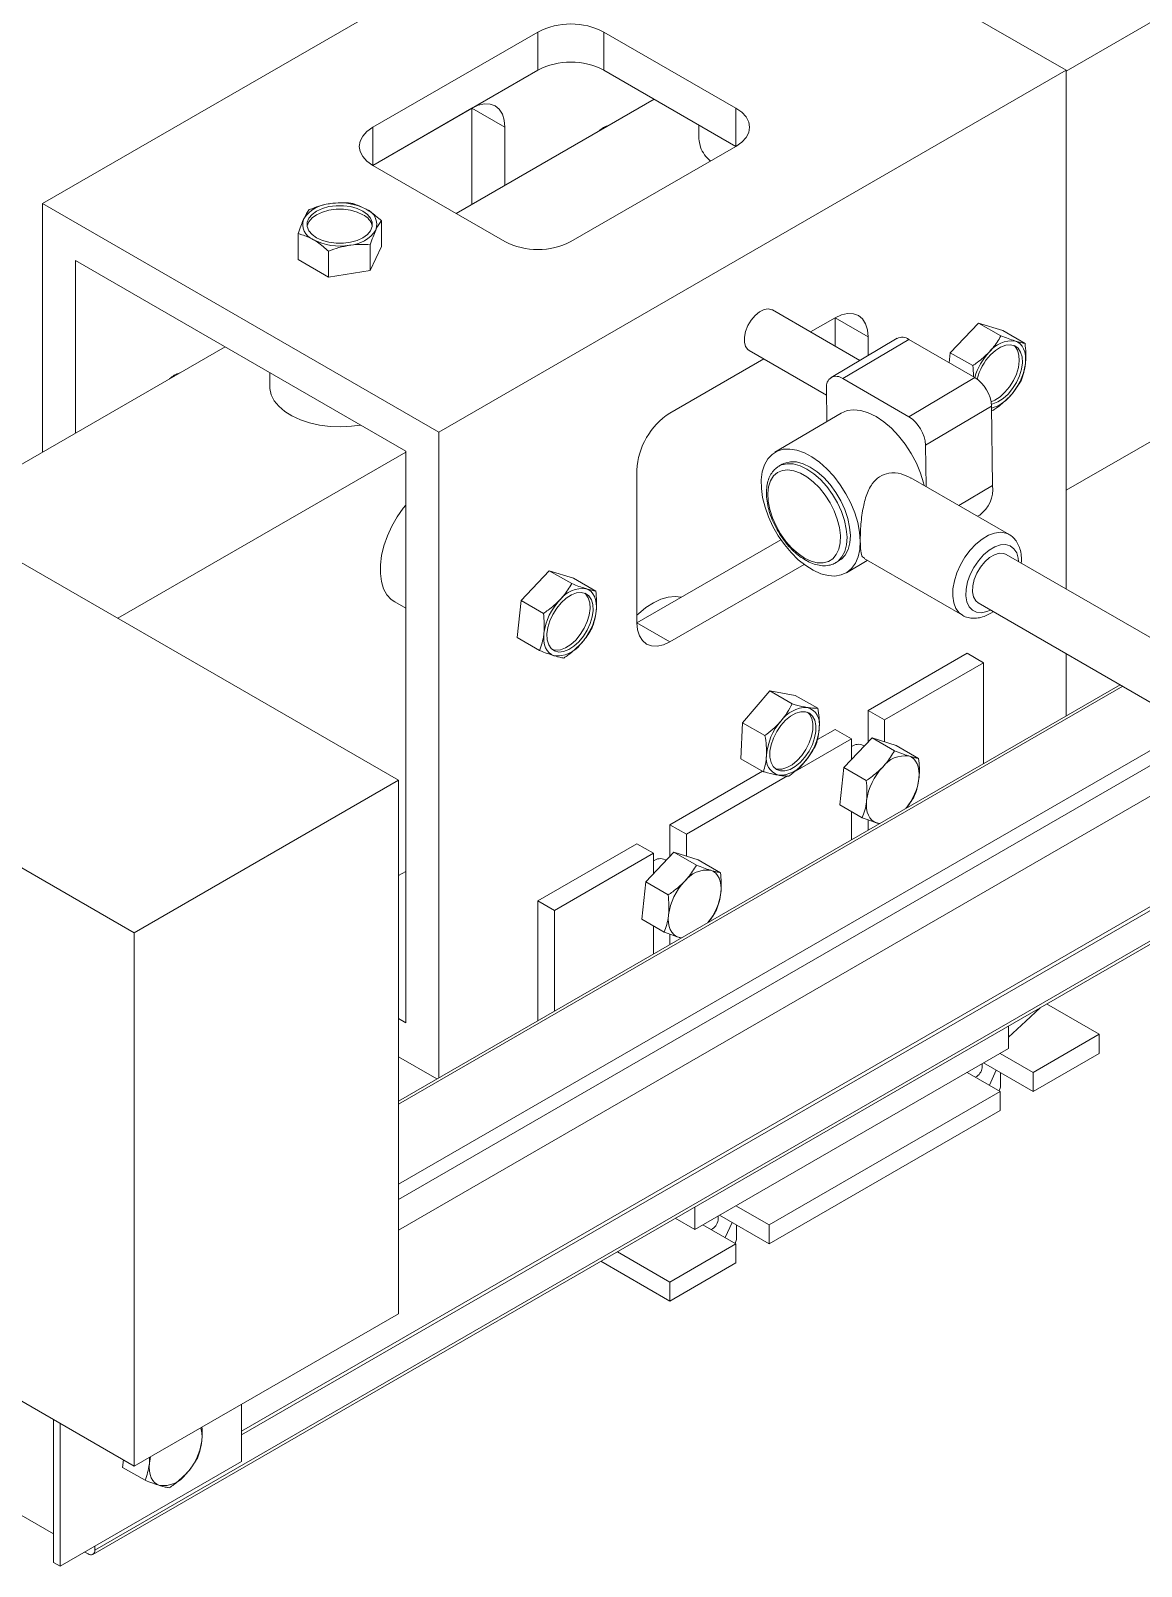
# Model space of a CAD drawing. Header units: millimetres. Extents: x 0 to 119, y 0 to 84.
# Drawn here: x 25.38 to 49.17, y 34.06 to 66.96 of the extents above; entities that cross this region are included whole.
import ezdxf

# ---------------------------------------------------------------- set-up
doc = ezdxf.new("R2010")
doc.units = ezdxf.units.MM

msp = doc.modelspace()

# ---------------------------------------------------------------- linework, layer by layer
at = {"color": 7, "linetype": 'Continuous', "lineweight": 15}
for p, q in [((47.561, 66.098), (57.303, 71.722)), ((39.075, 71.017), (25.64, 63.261)), ((47.561, 66.119), (39.075, 71.017)), ((36.247, 66.935), (32.711, 64.894)), ((36.247, 66.119), (36.247, 66.935)), ((40.489, 65.302), (37.661, 66.935)), ((37.661, 66.119), (37.661, 66.935)), ((32.711, 64.078), (36.247, 66.119)), ((34.125, 58.363), (47.561, 66.119)), ((37.661, 66.119), (40.489, 64.486)), ((47.561, 66.119), (47.561, 55.003)), ((38.74, 65.496), (34.497, 63.047)), ((32.712, 64.078), (34.833, 65.302)), ((35.54, 64.894), (34.833, 65.302)), ((34.833, 65.302), (34.833, 63.241)), ((35.54, 64.894), (35.54, 63.649)), ((39.697, 64.944), (39.697, 64.649)), ((36.954, 62.445), (40.489, 64.486)), ((32.711, 64.078), (35.54, 62.445)), ((25.64, 63.261), (25.64, 57.934)), ((25.64, 63.261), (34.125, 58.363)), ((32.896, 62.338), (32.896, 62.892)), ((31.112, 62.062), (31.112, 62.616)), ((31.765, 61.685), (31.765, 62.239)), ((32.657, 61.823), (32.657, 62.377)), ((32.657, 61.823), (32.896, 62.338)), ((33.418, 57.955), (26.347, 62.037)), ((26.347, 58.342), (26.347, 62.037)), ((31.112, 62.062), (31.765, 61.685)), ((31.765, 61.685), (32.657, 61.823)), ((43.142, 59.899), (41.27, 60.98)), ((42.611, 60.812), (42.086, 60.509)), ((42.611, 60.812), (43.318, 60.403)), ((42.611, 60.812), (42.611, 60.205)), ((45.684, 60.7), (45.08, 60.064)), ((45.684, 60.7), (46.164, 60.423)), ((46.202, 60.54), (45.684, 60.7)), ((46.202, 60.54), (46.682, 60.263)), ((43.942, 60.373), (42.528, 59.534)), ((44.192, 60.348), (42.778, 59.509)), ((43.318, 60.003), (43.318, 60.403)), ((45.606, 59.532), (44.192, 60.348)), ((29.547, 60.189), (18.058, 53.557)), ((41.086, 59.931), (39.075, 58.771)), ((40.77, 60.114), (42.431, 59.155)), ((45.08, 60.064), (45.057, 59.849)), ((45.08, 60.064), (45.56, 59.787)), ((30.504, 59.637), (30.504, 59.342)), ((47.561, 57.116), (51.999, 59.679)), ((42.429, 59.308), (42.438, 58.591)), ((44.192, 58.693), (42.778, 59.509)), ((44.192, 58.693), (45.606, 59.532)), ((44.551, 58.083), (45.965, 58.922)), ((45.985, 57.219), (45.965, 58.922)), ((42.739, 58.77), (41.325, 57.931)), ((45.966, 58.834), (45.992, 58.829)), ((34.125, 58.363), (34.125, 44.529)), ((27.251, 54.374), (33.418, 57.934)), ((33.418, 45.707), (33.418, 57.955)), ((44.551, 58.083), (44.561, 57.197)), ((41.478, 57.673), (41.407, 57.631)), ((38.368, 57.546), (38.368, 54.28)), ((46.338, 56.171), (44.236, 57.384)), ((45.664, 56.56), (45.709, 56.587)), ((41.449, 56.058), (38.368, 54.28)), ((42.632, 55.567), (42.702, 55.609)), ((42.855, 55.351), (43.301, 55.615)), ((43.235, 55.653), (45.338, 54.439)), ((50.345, 53.396), (46.279, 55.743)), ((25.129, 55.598), (33.261, 50.904)), ((36.492, 55.394), (35.888, 54.757)), ((36.492, 55.394), (36.972, 55.117)), ((37.01, 55.233), (36.492, 55.394)), ((39.075, 53.872), (41.947, 55.529)), ((37.01, 55.233), (37.489, 54.956)), ((33.181, 54.726), (33.418, 54.589)), ((35.888, 54.757), (35.802, 53.96)), ((35.888, 54.757), (36.368, 54.48)), ((45.679, 54.704), (49.755, 52.351)), ((35.802, 53.96), (36.282, 53.683)), ((38.368, 54.28), (39.075, 53.872)), ((43.318, 52.401), (45.439, 53.626)), ((43.671, 52.197), (45.793, 53.422)), ((45.793, 53.422), (45.439, 53.626)), ((45.793, 51.265), (45.793, 53.422)), ((47.561, 53.618), (47.561, 52.285)), ((48.715, 52.951), (33.261, 44.03)), ((41.212, 52.817), (40.631, 52.138)), ((41.212, 52.817), (41.692, 52.54)), ((41.76, 52.723), (41.212, 52.817)), ((41.76, 52.723), (42.24, 52.446)), ((19.473, 52.333), (27.604, 47.638)), ((40.893, 52.444), (40.827, 52.367)), ((43.318, 52.401), (43.671, 52.197)), ((43.318, 51.72), (43.318, 52.401)), ((40.631, 52.138), (40.597, 51.365)), ((40.631, 52.138), (41.11, 51.861)), ((42.234, 51.776), (42.611, 51.993)), ((42.611, 51.993), (42.964, 51.789)), ((43.671, 51.727), (43.671, 52.197)), ((41.717, 51.069), (42.964, 51.789)), ((43.404, 51.811), (42.8, 51.174)), ((42.964, 51.789), (42.964, 51.347)), ((43.404, 51.811), (43.884, 51.534)), ((43.922, 51.65), (43.404, 51.811)), ((40.597, 51.365), (41.077, 51.088)), ((43.239, 51.636), (43.214, 51.65)), ((43.922, 51.65), (44.401, 51.373)), ((39.075, 49.952), (41.06, 51.098)), ((39.429, 49.748), (41.591, 50.996)), ((42.8, 51.174), (42.714, 50.377)), ((42.8, 51.174), (43.28, 50.897)), ((33.261, 50.904), (27.604, 47.638)), ((33.261, 50.904), (33.261, 39.472)), ((49.658, 50.734), (33.261, 41.268)), ((42.714, 50.377), (43.194, 50.1)), ((42.964, 50.232), (42.964, 49.632)), ((43.318, 49.836), (43.318, 50.054)), ((39.075, 49.952), (39.429, 49.748)), ((39.075, 49.271), (39.075, 49.952)), ((39.429, 49.278), (39.429, 49.748)), ((43.503, 49.99), (43.564, 49.978)), ((36.247, 48.319), (38.368, 49.544)), ((38.368, 49.544), (38.722, 49.34)), ((39.161, 49.361), (38.557, 48.725)), ((39.161, 49.361), (39.641, 49.084)), ((39.679, 49.201), (39.161, 49.361)), ((36.6, 48.115), (38.722, 49.34)), ((38.722, 49.34), (38.722, 48.898)), ((38.996, 49.187), (38.972, 49.201)), ((39.679, 49.201), (40.159, 48.924)), ((50.696, 48.965), (29.902, 36.961)), ((50.705, 48.889), (29.902, 36.88)), ((33.261, 48.861), (33.418, 48.952)), ((38.557, 48.725), (38.472, 47.928)), ((38.557, 48.725), (39.037, 48.448)), ((26.714, 34.318), (50.778, 48.21)), ((36.247, 48.319), (36.247, 45.754)), ((36.6, 48.115), (36.247, 48.319)), ((36.6, 45.958), (36.6, 48.115)), ((38.472, 47.928), (38.951, 47.651)), ((38.722, 47.783), (38.722, 47.183)), ((27.604, 47.638), (27.604, 36.207)), ((39.075, 47.387), (39.075, 47.605)), ((39.261, 47.541), (39.322, 47.529)), ((48.268, 45.461), (47.142, 46.111)), ((33.418, 45.707), (33.261, 45.797)), ((46.323, 45.638), (46.323, 45.155)), ((46.853, 44.644), (48.268, 45.461)), ((48.268, 45.053), (48.268, 45.461)), ((39.606, 41.277), (46.323, 45.155)), ((33.261, 44.981), (34.084, 44.506)), ((45.762, 44.746), (45.762, 44.831)), ((46.853, 44.236), (45.793, 44.848)), ((46.853, 44.644), (46.146, 45.053)), ((46.853, 44.236), (48.268, 45.053)), ((45.439, 44.644), (46.146, 44.236)), ((46.065, 44.691), (45.916, 44.369)), ((46.155, 44.639), (46.155, 44.33)), ((46.853, 44.236), (46.853, 44.644)), ((41.197, 41.379), (46.146, 44.236)), ((46.155, 44.33), (46.126, 44.248)), ((46.146, 43.828), (46.146, 44.236)), ((41.197, 40.971), (46.146, 43.828)), ((41.197, 41.379), (40.489, 41.787)), ((39.187, 41.519), (39.606, 41.277)), ((39.606, 41.76), (39.606, 41.277)), ((40.106, 41.481), (40.106, 41.565)), ((41.197, 40.971), (40.136, 41.583)), ((39.782, 41.379), (40.489, 40.971)), ((40.408, 41.426), (40.259, 41.104)), ((40.498, 41.374), (40.498, 41.065)), ((41.197, 40.971), (41.197, 41.379)), ((27.604, 36.207), (19.473, 40.901)), ((39.075, 40.154), (37.949, 40.804)), ((39.075, 40.154), (40.489, 40.971)), ((40.498, 41.065), (40.469, 40.982)), ((40.489, 40.562), (40.489, 40.971)), ((37.596, 40.6), (39.075, 39.746)), ((39.075, 39.746), (40.489, 40.562)), ((39.075, 39.746), (39.075, 40.154)), ((33.261, 39.472), (27.604, 36.207)), ((29.902, 37.534), (29.902, 36.308)), ((25.872, 34.145), (25.872, 37.207)), ((26.013, 37.125), (26.013, 34.063)), ((29.902, 36.308), (26.013, 34.063)), ((27.371, 36.341), (27.354, 36.182)), ((27.932, 36.396), (27.927, 36.275)), ((27.354, 36.182), (27.834, 35.905)), ((25.129, 35.186), (25.872, 34.757)), ((26.544, 34.369), (26.614, 34.328)), ((26.756, 34.41), (26.756, 34.492)), ((26.013, 34.063), (25.872, 34.145))]:
    msp.add_line(p, q, dxfattribs=at)
at = {"color": 8, "linetype": 'Continuous', "lineweight": 15}
for p, q in [((40.489, 64.486), (40.489, 65.302)), ((32.711, 64.078), (32.711, 64.894)), ((45.985, 57.219), (45.263, 56.791)), ((33.261, 43.963), (48.773, 52.918)), ((33.261, 42.248), (50.081, 51.958)), ((33.261, 41.922), (50.29, 51.752)), ((26.756, 34.41), (50.772, 48.275))]:
    msp.add_line(p, q, dxfattribs=at)
at = {"color": 7, "linetype": 'Continuous', "lineweight": 15, "flags": 128}
for points in [[(34.833, 65.302), (34.971, 65.366), (35.103, 65.396), (35.225, 65.391), (35.333, 65.352), (35.421, 65.279), (35.486, 65.175), (35.526, 65.045), (35.54, 64.894)], [(40.489, 64.486), (40.614, 64.573), (40.706, 64.673), (40.763, 64.782), (40.782, 64.894), (40.763, 65.007), (40.706, 65.115), (40.614, 65.215), (40.489, 65.302)], [(32.711, 64.894), (32.587, 64.807), (32.495, 64.707), (32.438, 64.599), (32.418, 64.486), (32.438, 64.373), (32.495, 64.265), (32.587, 64.165), (32.711, 64.078)], [(39.728, 64.471), (39.699, 64.603), (39.697, 64.649)], [(32.499, 63.098), (32.597, 63.027), (32.665, 62.946), (32.7, 62.858), (32.7, 62.767), (32.665, 62.679), (32.597, 62.598), (32.499, 62.527), (32.377, 62.47), (32.235, 62.431), (32.083, 62.411), (31.926, 62.411), (31.773, 62.431), (31.632, 62.47), (31.509, 62.527), (31.411, 62.598), (31.343, 62.679), (31.309, 62.767), (31.309, 62.858), (31.343, 62.946), (31.411, 63.027), (31.509, 63.098), (31.632, 63.155), (31.773, 63.194), (31.926, 63.214), (32.083, 63.214), (32.235, 63.194), (32.377, 63.155), (32.499, 63.098)], [(31.307, 62.774), (31.309, 62.781), (31.343, 62.869), (31.411, 62.951), (31.509, 63.022), (31.632, 63.078), (31.773, 63.117), (31.926, 63.138), (32.083, 63.138), (32.235, 63.117), (32.377, 63.078), (32.499, 63.022)], [(41.27, 60.98), (41.261, 60.984), (41.182, 61.003), (41.092, 60.988), (40.996, 60.94), (40.901, 60.863), (40.816, 60.762), (40.746, 60.646), (40.696, 60.522), (40.67, 60.4), (40.67, 60.289), (40.696, 60.197), (40.746, 60.131), (40.77, 60.114)], [(43.318, 60.403), (43.304, 60.555), (43.264, 60.685), (43.199, 60.788), (43.111, 60.861), (43.004, 60.901), (42.881, 60.906), (42.749, 60.876), (42.611, 60.812)], [(45.94, 60.016), (46.046, 60.113), (46.157, 60.184), (46.266, 60.225), (46.368, 60.235), (46.459, 60.213), (46.533, 60.16), (46.586, 60.079), (46.617, 59.974), (46.623, 59.85), (46.604, 59.713), (46.562, 59.57), (46.497, 59.429), (46.415, 59.296), (46.318, 59.178), (46.211, 59.081), (46.1, 59.01), (45.991, 58.969), (45.962, 58.963)], [(46.444, 60.22), (46.466, 60.199), (46.52, 60.118), (46.55, 60.012), (46.557, 59.888), (46.538, 59.751), (46.495, 59.608), (46.431, 59.467), (46.348, 59.334), (46.251, 59.216), (46.145, 59.119), (46.034, 59.048), (45.955, 59.015)], [(46.689, 59.835), (46.694, 59.923), (46.69, 60.005), (46.675, 60.081), (46.651, 60.148), (46.619, 60.206), (46.578, 60.253), (46.529, 60.29), (46.473, 60.314)], [(30.536, 59.164), (30.506, 59.296), (30.504, 59.342)], [(32.448, 58.515), (32.256, 58.489), (32.027, 58.476), (31.798, 58.485), (31.573, 58.513), (31.359, 58.56), (31.16, 58.626), (30.98, 58.709), (30.825, 58.807), (30.697, 58.917), (30.6, 59.037), (30.536, 59.164)], [(44.521, 57.219), (44.509, 57.273), (44.443, 57.486), (44.354, 57.699), (44.244, 57.907), (44.116, 58.104), (43.973, 58.285), (43.818, 58.447), (43.656, 58.585), (43.49, 58.696), (43.324, 58.777), (43.163, 58.825), (43.01, 58.841), (42.869, 58.823), (42.744, 58.772), (42.739, 58.77)], [(43.151, 56.028), (43.136, 56.221), (43.097, 56.424), (43.034, 56.632), (42.95, 56.84), (42.844, 57.043), (42.722, 57.237), (42.584, 57.417), (42.435, 57.579), (42.278, 57.718), (42.116, 57.833), (41.954, 57.919), (41.795, 57.976), (41.643, 58.001), (41.502, 57.995), (41.374, 57.956), (41.263, 57.887), (41.171, 57.789), (41.101, 57.663), (41.054, 57.514), (41.032, 57.344), (41.034, 57.158), (41.061, 56.96), (41.112, 56.754), (41.186, 56.546), (41.281, 56.339), (41.395, 56.14), (41.526, 55.953), (41.67, 55.781), (41.823, 55.63), (41.983, 55.503), (42.145, 55.402), (42.306, 55.33), (42.462, 55.289), (42.61, 55.28), (42.745, 55.302), (42.865, 55.356), (42.966, 55.44), (43.047, 55.552), (43.106, 55.69), (43.141, 55.85), (43.151, 56.028)], [(42.702, 55.609), (42.748, 55.64), (42.831, 55.73), (42.892, 55.848), (42.928, 55.989), (42.939, 56.151), (42.924, 56.327), (42.884, 56.513), (42.819, 56.703), (42.733, 56.891), (42.627, 57.071), (42.505, 57.239), (42.37, 57.388), (42.226, 57.514), (42.079, 57.614), (41.932, 57.684), (41.789, 57.723), (41.656, 57.728), (41.536, 57.701), (41.478, 57.673)], [(41.96, 55.665), (42.098, 55.599), (42.232, 55.564), (42.357, 55.561), (42.469, 55.59), (42.564, 55.65), (42.639, 55.739), (42.692, 55.854), (42.721, 55.992), (42.725, 56.148), (42.705, 56.318), (42.66, 56.495), (42.592, 56.674), (42.504, 56.849), (42.397, 57.015), (42.277, 57.166), (42.146, 57.297), (42.008, 57.405), (41.869, 57.486), (41.732, 57.536), (41.602, 57.555), (41.483, 57.542), (41.379, 57.498), (41.294, 57.423), (41.229, 57.32), (41.188, 57.193), (41.171, 57.045), (41.18, 56.882), (41.212, 56.708), (41.269, 56.53), (41.347, 56.352), (41.445, 56.181), (41.559, 56.021), (41.686, 55.88), (41.82, 55.759), (41.96, 55.665)], [(33.181, 54.726), (33.106, 54.779), (33.014, 54.88), (32.943, 55.008), (32.896, 55.16), (32.873, 55.332), (32.874, 55.521), (32.901, 55.721), (32.951, 55.928), (33.025, 56.138), (33.119, 56.345), (33.233, 56.545), (33.363, 56.732), (33.418, 56.801)], [(46.279, 55.743), (46.224, 55.765), (46.13, 55.768), (46.027, 55.737), (45.92, 55.674), (45.818, 55.583), (45.725, 55.469), (45.649, 55.339), (45.593, 55.203), (45.562, 55.067), (45.556, 54.942), (45.578, 54.834), (45.624, 54.75), (45.679, 54.704)], [(37.497, 54.528), (37.502, 54.616), (37.497, 54.699), (37.483, 54.774), (37.459, 54.842), (37.426, 54.899), (37.385, 54.947), (37.337, 54.983), (37.281, 55.007)], [(36.747, 54.709), (36.854, 54.806), (36.964, 54.877), (37.074, 54.919), (37.176, 54.929), (37.266, 54.907), (37.34, 54.854), (37.394, 54.773), (37.424, 54.667), (37.43, 54.543), (37.412, 54.406), (37.369, 54.263), (37.305, 54.122), (37.222, 53.989), (37.125, 53.871), (37.019, 53.774), (36.908, 53.703), (36.799, 53.662), (36.696, 53.652), (36.606, 53.674), (36.532, 53.727), (36.479, 53.808), (36.448, 53.913), (36.442, 54.038), (36.461, 54.175), (36.503, 54.317), (36.567, 54.459), (36.65, 54.592), (36.747, 54.709)], [(37.251, 54.913), (37.274, 54.892), (37.327, 54.811), (37.358, 54.706), (37.364, 54.581), (37.345, 54.444), (37.303, 54.302), (37.239, 54.16), (37.156, 54.027), (37.059, 53.909), (36.952, 53.813), (36.842, 53.742), (36.732, 53.7), (36.63, 53.69), (36.555, 53.706)], [(38.368, 54.441), (38.399, 54.47), (38.558, 54.602), (38.72, 54.707), (38.881, 54.783), (39.039, 54.829), (39.189, 54.842), (39.316, 54.827)], [(36.375, 54.052), (36.371, 53.964), (36.375, 53.882), (36.39, 53.806), (36.413, 53.739), (36.446, 53.681), (36.487, 53.634), (36.536, 53.598), (36.591, 53.573)], [(38.368, 54.28), (38.382, 54.128), (38.422, 53.998), (38.487, 53.895), (38.575, 53.822), (38.682, 53.782), (38.805, 53.777), (38.937, 53.808), (39.075, 53.872)], [(41.978, 52.373), (42.064, 52.342), (42.132, 52.28), (42.179, 52.191), (42.202, 52.079), (42.2, 51.95), (42.174, 51.811), (42.125, 51.667), (42.054, 51.528), (41.967, 51.399), (41.866, 51.287), (41.758, 51.198), (41.647, 51.135), (41.539, 51.103), (41.44, 51.103), (41.355, 51.135), (41.287, 51.197), (41.24, 51.286), (41.217, 51.398), (41.218, 51.526), (41.244, 51.666), (41.294, 51.809), (41.364, 51.948), (41.452, 52.077), (41.552, 52.189), (41.66, 52.279), (41.771, 52.341), (41.879, 52.373), (41.978, 52.373)], [(42.024, 52.361), (42.066, 52.318), (42.112, 52.229), (42.135, 52.117), (42.134, 51.988), (42.108, 51.849), (42.058, 51.706), (41.988, 51.566), (41.901, 51.437), (41.8, 51.325), (41.692, 51.236), (41.581, 51.174), (41.473, 51.142), (41.374, 51.141), (41.328, 51.154)], [(44.409, 50.945), (44.414, 51.033), (44.409, 51.116), (44.395, 51.191), (44.371, 51.258), (44.338, 51.316), (44.297, 51.364), (44.249, 51.4), (44.193, 51.424)], [(43.287, 50.469), (43.283, 50.381), (43.287, 50.299), (43.302, 50.223), (43.325, 50.156), (43.358, 50.098), (43.399, 50.051), (43.448, 50.015), (43.503, 49.99)], [(40.166, 48.496), (40.171, 48.584), (40.166, 48.666), (40.152, 48.742), (40.128, 48.809), (40.096, 48.867), (40.055, 48.914), (40.006, 48.951), (39.95, 48.975)], [(39.045, 48.02), (39.04, 47.932), (39.045, 47.849), (39.059, 47.774), (39.083, 47.707), (39.115, 47.649), (39.156, 47.601), (39.205, 47.565), (39.261, 47.541)], [(46.323, 45.397), (46.697, 45.746), (47.002, 46.03)], [(27.927, 36.275), (27.922, 36.187), (27.927, 36.104), (27.942, 36.029), (27.965, 35.961), (27.998, 35.904), (28.039, 35.856), (28.088, 35.82), (28.143, 35.796)], [(27.951, 36.407), (27.942, 36.367), (27.927, 36.275)]]:
    msp.add_lwpolyline(points, dxfattribs=at)
at = {"color": 8, "linetype": 'Continuous', "lineweight": 15, "flags": 128}
for points in [[(41.415, 57.635), (41.465, 57.659), (41.585, 57.686), (41.718, 57.681), (41.861, 57.642), (42.008, 57.572), (42.156, 57.472), (42.299, 57.346), (42.434, 57.197), (42.556, 57.029), (42.662, 56.849), (42.749, 56.661), (42.813, 56.471), (42.853, 56.285), (42.868, 56.109), (42.857, 55.947), (42.821, 55.806), (42.76, 55.688), (42.677, 55.598), (42.632, 55.567)], [(45.34, 54.438), (45.268, 54.493), (45.199, 54.587), (45.153, 54.706), (45.132, 54.847), (45.137, 55.005), (45.167, 55.174), (45.221, 55.347), (45.297, 55.519), (45.393, 55.683), (45.505, 55.833), (45.629, 55.965), (45.761, 56.072), (45.895, 56.152), (46.028, 56.201), (46.153, 56.218), (46.267, 56.201), (46.332, 56.174)], [(46.544, 55.59), (46.536, 55.659), (46.502, 55.775), (46.443, 55.865), (46.363, 55.925), (46.264, 55.952), (46.153, 55.945), (46.033, 55.904), (45.91, 55.832), (45.791, 55.731), (45.681, 55.606), (45.585, 55.463), (45.507, 55.31), (45.451, 55.152), (45.42, 54.997), (45.415, 54.853), (45.436, 54.726), (45.483, 54.623), (45.553, 54.548), (45.643, 54.504), (45.749, 54.494), (45.865, 54.518), (45.944, 54.551)]]:
    msp.add_lwpolyline(points, dxfattribs=at)
at = {"color": 7, "linetype": 'Continuous', "lineweight": 15}
for centre, radius, start, end in [((36.954, 65.571), 1.537, 62.6095, 117.3905), ((36.954, 64.754), 1.537, 62.6095, 117.3905), ((37.893, 64.471), 0.481, 104.7412, 135.2534), ((40.433, 64.752), 0.759, 201.7594, 229.9419), ((31.841, 62.53), 0.73, 93.4332, 146.5614), ((32.006, 62.048), 1.228, 62.6429, 99.7711), ((31.563, 62.815), 0.352, 160.5385, 249.2581), ((32.351, 62.695), 0.359, 12.8026, 65.6116), ((32.445, 62.81), 0.352, 340.539, 69.2578), ((32.167, 63.095), 0.73, 273.4334, 326.5612), ((32.003, 63.577), 1.228, 242.6428, 279.7712), ((36.247, 63.81), 1.537, 242.6097, 297.3904), ((44.047, 60.159), 0.238, 52.4656, 116.2997), ((46.396, 59.717), 0.602, 82.6056, 143.3677), ((46.884, 59.161), 1.335, 136.7128, 163.781), ((46.788, 59.217), 1.166, 136.7206, 166.0409), ((28.701, 59.165), 0.481, 104.7412, 135.2535), ((42.64, 59.345), 0.214, 50.1189, 189.8825), ((45.409, 60.009), 1.292, 316.386, 352.2473), ((45.188, 58.876), 0.778, 3.4146, 57.493), ((45.755, 59.627), 0.779, 285.623, 319.1502), ((39.903, 57.476), 1.537, 122.6055, 177.3945), ((43.774, 58.037), 0.778, 3.4141, 57.4937), ((45.3, 57.141), 0.689, 306.4053, 6.4876), ((37.204, 54.41), 0.602, 82.6057, 143.3677), ((37.656, 53.878), 1.292, 136.3861, 172.2472), ((36.217, 54.702), 1.292, 316.386, 352.2475), ((36.669, 54.171), 0.602, 262.6061, 323.3672), ((42.01, 51.785), 0.679, 89.4574, 145.3491), ((41.91, 52.108), 0.372, 348.089, 73.4044), ((42.397, 51.343), 1.257, 138.7782, 175.3126), ((41.021, 52.134), 1.257, 318.7779, 355.3126), ((43.11, 51.43), 0.244, 64.6248, 126.6857), ((41.508, 51.369), 0.372, 168.0893, 253.404), ((44.115, 50.827), 0.602, 82.606, 143.3674), ((41.408, 51.691), 0.679, 269.4573, 325.3492), ((44.568, 50.295), 1.292, 136.3862, 172.2472), ((43.153, 51.11), 1.267, 320.615, 352.525), ((38.867, 48.981), 0.244, 64.6288, 126.6822), ((40.325, 47.846), 1.292, 136.3863, 172.2471), ((39.873, 48.378), 0.602, 82.606, 143.3674), ((38.91, 48.661), 1.267, 320.615, 352.525), ((45.505, 44.776), 0.259, 295.3203, 353.3724), ((39.848, 41.511), 0.259, 295.3207, 353.3716), ((28.418, 36.836), 0.637, 352.2596, 17.4579), ((27.769, 36.925), 1.292, 316.3863, 352.2473), ((28.221, 36.393), 0.602, 262.6058, 323.3675), ((26.67, 34.396), 0.0873, 230.7971, 9.2144)]:
    msp.add_arc(centre, radius, start, end, dxfattribs=at)
for points, knots in [([(31.797, 63.259), (31.787, 63.257), (31.706, 63.244), (31.555, 63.208), (31.42, 63.157), (31.351, 63.131)], [0, 0, 0, 0, 0.070087, 0.530781, 1, 1, 1, 1]), ([(32.243, 63.269), (32.171, 63.274), (32.025, 63.285), (31.873, 63.267), (31.797, 63.259)], [0, 0, 0, 0, 0.495457, 1, 1, 1, 1]), ([(32.57, 63.139), (32.488, 63.18), (32.377, 63.235), (32.271, 63.262), (32.243, 63.269)], [0, 0, 0, 0, 0.742453, 1, 1, 1, 1]), ([(31.231, 62.932), (31.229, 62.926), (31.207, 62.879), (31.167, 62.779), (31.13, 62.671), (31.112, 62.616)], [0, 0, 0, 0, 0.070086, 0.530785, 1, 1, 1, 1]), ([(31.351, 63.131), (31.332, 63.106), (31.292, 63.054), (31.252, 62.973), (31.231, 62.932)], [0, 0, 0, 0, 0.495459, 1, 1, 1, 1]), ([(32.896, 62.892), (32.818, 62.961), (32.71, 63.054), (32.6, 63.121), (32.57, 63.139)], [0, 0, 0, 0, 0.731368, 1, 1, 1, 1]), ([(32.777, 62.693), (32.78, 62.699), (32.801, 62.745), (32.842, 62.819), (32.878, 62.868), (32.896, 62.892)], [0, 0, 0, 0, 0.070086, 0.53078, 1, 1, 1, 1]), ([(31.112, 62.616), (31.139, 62.609), (31.246, 62.582), (31.356, 62.527), (31.438, 62.486)], [0, 0, 0, 0, 0.257547, 1, 1, 1, 1]), ([(32.657, 62.377), (32.677, 62.435), (32.716, 62.553), (32.756, 62.646), (32.777, 62.693)], [0, 0, 0, 0, 0.495456, 1, 1, 1, 1]), ([(31.438, 62.486), (31.468, 62.468), (31.579, 62.401), (31.686, 62.307), (31.765, 62.239)], [0, 0, 0, 0, 0.268632, 1, 1, 1, 1]), ([(31.765, 62.239), (31.838, 62.267), (31.984, 62.322), (32.135, 62.352), (32.211, 62.366)], [0, 0, 0, 0, 0.495457, 1, 1, 1, 1]), ([(32.211, 62.366), (32.222, 62.368), (32.302, 62.38), (32.453, 62.39), (32.589, 62.382), (32.657, 62.377)], [0, 0, 0, 0, 0.070082, 0.530784, 1, 1, 1, 1]), ([(46.164, 60.423), (46.111, 60.335), (46.039, 60.215), (45.939, 60.105), (45.913, 60.076)], [0, 0, 0, 0, 0.73137, 1, 1, 1, 1]), ([(46.473, 60.314), (46.467, 60.316), (46.42, 60.331), (46.322, 60.364), (46.217, 60.404), (46.164, 60.423)], [0, 0, 0, 0, 0.070087, 0.530786, 1, 1, 1, 1]), ([(46.682, 60.263), (46.654, 60.268), (46.598, 60.277), (46.515, 60.302), (46.473, 60.314)], [0, 0, 0, 0, 0.495457, 1, 1, 1, 1]), ([(46.689, 59.835), (46.69, 59.844), (46.698, 59.916), (46.701, 60.057), (46.688, 60.194), (46.682, 60.263)], [0, 0, 0, 0, 0.070081, 0.53078, 1, 1, 1, 1]), ([(45.913, 60.076), (45.831, 59.999), (45.721, 59.896), (45.593, 59.809), (45.56, 59.787)], [0, 0, 0, 0, 0.742454, 1, 1, 1, 1]), ([(45.56, 59.787), (45.569, 59.713), (45.579, 59.633), (45.575, 59.557), (45.575, 59.55)], [0, 0, 0, 0, 0.90887, 1, 1, 1, 1]), ([(46.596, 59.465), (46.617, 59.522), (46.66, 59.636), (46.679, 59.768), (46.689, 59.835)], [0, 0, 0, 0, 0.495457, 1, 1, 1, 1]), ([(46.345, 59.118), (46.371, 59.147), (46.471, 59.257), (46.543, 59.377), (46.596, 59.465)], [0, 0, 0, 0, 0.268634, 1, 1, 1, 1]), ([(45.992, 58.829), (46.025, 58.851), (46.153, 58.938), (46.263, 59.041), (46.345, 59.118)], [0, 0, 0, 0, 0.257547, 1, 1, 1, 1]), ([(41.419, 57.633), (41.399, 57.622), (41.343, 57.593), (41.271, 57.515), (41.205, 57.407), (41.162, 57.278), (41.14, 57.13), (41.142, 56.968), (41.167, 56.795), (41.214, 56.618), (41.282, 56.44), (41.37, 56.266), (41.474, 56.1), (41.591, 55.948), (41.721, 55.812), (41.851, 55.701), (41.939, 55.646), (41.98, 55.62)], [0, 0, 0, 0, 0.037271, 0.102639, 0.168276, 0.235553, 0.304702, 0.375042, 0.445762, 0.516375, 0.586821, 0.657148, 0.72744, 0.797788, 0.86827, 0.938993, 1, 1, 1, 1]), ([(44.232, 57.376), (44.166, 57.412), (44.022, 57.489), (43.777, 57.498), (43.559, 57.421), (43.387, 57.252), (43.27, 56.997), (43.207, 56.723), (43.174, 56.485), (43.154, 56.259), (43.152, 56.115), (43.151, 56.028)], [0, 0, 0, 0, 0.110192, 0.239303, 0.345014, 0.450814, 0.584998, 0.72183, 0.798798, 0.878628, 1, 1, 1, 1]), ([(43.151, 56.028), (43.154, 55.954), (43.161, 55.805), (43.189, 55.687), (43.226, 55.669), (43.241, 55.662)], [0, 0, 0, 0, 0.378406, 0.755525, 1, 1, 1, 1]), ([(46.6, 55.557), (46.602, 55.609), (46.606, 55.716), (46.578, 55.857), (46.527, 55.981), (46.454, 56.082), (46.385, 56.148), (46.337, 56.169), (46.328, 56.173)], [0, 0, 0, 0, 0.200623, 0.411591, 0.594086, 0.768317, 0.956204, 1, 1, 1, 1]), ([(41.98, 55.62), (42.006, 55.606), (42.079, 55.566), (42.201, 55.521), (42.343, 55.496), (42.476, 55.505), (42.574, 55.531), (42.619, 55.562), (42.63, 55.57)], [0, 0, 0, 0, 0.110368, 0.3197, 0.528962, 0.734874, 0.934441, 1, 1, 1, 1]), ([(36.972, 55.117), (36.919, 55.029), (36.846, 54.908), (36.747, 54.799), (36.72, 54.769)], [0, 0, 0, 0, 0.731366, 1, 1, 1, 1]), ([(37.281, 55.007), (37.275, 55.009), (37.228, 55.024), (37.129, 55.057), (37.024, 55.097), (36.972, 55.117)], [0, 0, 0, 0, 0.070087, 0.530786, 1, 1, 1, 1]), ([(37.489, 54.956), (37.461, 54.961), (37.405, 54.971), (37.323, 54.995), (37.281, 55.007)], [0, 0, 0, 0, 0.495457, 1, 1, 1, 1]), ([(37.497, 54.528), (37.498, 54.538), (37.505, 54.61), (37.509, 54.751), (37.496, 54.887), (37.489, 54.956)], [0, 0, 0, 0, 0.070081, 0.530779, 1, 1, 1, 1]), ([(36.72, 54.769), (36.639, 54.693), (36.529, 54.589), (36.401, 54.503), (36.368, 54.48)], [0, 0, 0, 0, 0.742453, 1, 1, 1, 1]), ([(36.368, 54.48), (36.375, 54.407), (36.389, 54.26), (36.38, 54.122), (36.375, 54.052)], [0, 0, 0, 0, 0.495457, 1, 1, 1, 1]), ([(37.404, 54.159), (37.425, 54.215), (37.467, 54.33), (37.487, 54.462), (37.497, 54.528)], [0, 0, 0, 0, 0.495457, 1, 1, 1, 1]), ([(45.341, 54.438), (45.343, 54.437), (45.377, 54.411), (45.459, 54.387), (45.58, 54.369), (45.707, 54.383), (45.83, 54.422), (45.929, 54.47), (45.983, 54.507), (46, 54.518)], [0, 0, 0, 0, 0.010366, 0.191964, 0.371273, 0.554362, 0.745991, 0.918128, 1, 1, 1, 1]), ([(36.375, 54.052), (36.374, 54.043), (36.366, 53.972), (36.341, 53.843), (36.302, 53.737), (36.282, 53.683)], [0, 0, 0, 0, 0.070087, 0.530786, 1, 1, 1, 1]), ([(37.152, 53.811), (37.179, 53.841), (37.278, 53.95), (37.351, 54.071), (37.404, 54.159)], [0, 0, 0, 0, 0.268628, 1, 1, 1, 1]), ([(36.282, 53.683), (36.338, 53.662), (36.452, 53.619), (36.545, 53.589), (36.591, 53.573)], [0, 0, 0, 0, 0.4954617, 1, 1, 1, 1]), ([(36.8, 53.522), (36.833, 53.545), (36.961, 53.631), (37.071, 53.735), (37.152, 53.811)], [0, 0, 0, 0, 0.257547, 1, 1, 1, 1]), ([(36.591, 53.573), (36.598, 53.572), (36.644, 53.557), (36.72, 53.537), (36.773, 53.527), (36.8, 53.522)], [0, 0, 0, 0, 0.070083, 0.53078, 1, 1, 1, 1]), ([(41.692, 52.54), (41.659, 52.477), (41.592, 52.349), (41.499, 52.231), (41.452, 52.171)], [0, 0, 0, 0, 0.495454, 1, 1, 1, 1]), ([(42.017, 52.464), (41.942, 52.479), (41.842, 52.499), (41.723, 52.532), (41.692, 52.54)], [0, 0, 0, 0, 0.742455, 1, 1, 1, 1]), ([(42.24, 52.446), (42.194, 52.446), (42.131, 52.446), (42.041, 52.46), (42.017, 52.464)], [0, 0, 0, 0, 0.731369, 1, 1, 1, 1]), ([(42.274, 52.031), (42.274, 52.04), (42.277, 52.11), (42.272, 52.247), (42.251, 52.38), (42.24, 52.446)], [0, 0, 0, 0, 0.0700854, 0.5307857, 1, 1, 1, 1]), ([(41.452, 52.171), (41.445, 52.163), (41.392, 52.102), (41.283, 51.994), (41.168, 51.905), (41.11, 51.861)], [0, 0, 0, 0, 0.0700852, 0.5307822, 1, 1, 1, 1]), ([(42.207, 51.674), (42.224, 51.729), (42.258, 51.839), (42.269, 51.967), (42.274, 52.031)], [0, 0, 0, 0, 0.495457, 1, 1, 1, 1]), ([(41.11, 51.861), (41.122, 51.79), (41.145, 51.647), (41.144, 51.513), (41.144, 51.445)], [0, 0, 0, 0, 0.495461, 1, 1, 1, 1]), ([(41.967, 51.305), (41.974, 51.313), (42.025, 51.375), (42.113, 51.496), (42.175, 51.614), (42.207, 51.674)], [0, 0, 0, 0, 0.070088, 0.530783, 1, 1, 1, 1]), ([(41.144, 51.445), (41.144, 51.436), (41.14, 51.367), (41.124, 51.243), (41.093, 51.14), (41.077, 51.088)], [0, 0, 0, 0, 0.070085, 0.530779, 1, 1, 1, 1]), ([(43.884, 51.534), (43.831, 51.445), (43.758, 51.325), (43.659, 51.216), (43.632, 51.186)], [0, 0, 0, 0, 0.731365, 1, 1, 1, 1]), ([(44.193, 51.424), (44.187, 51.426), (44.14, 51.441), (44.041, 51.474), (43.936, 51.514), (43.884, 51.534)], [0, 0, 0, 0, 0.070085, 0.530786, 1, 1, 1, 1]), ([(44.401, 51.373), (44.373, 51.378), (44.317, 51.388), (44.235, 51.412), (44.193, 51.424)], [0, 0, 0, 0, 0.495458, 1, 1, 1, 1]), ([(44.409, 50.945), (44.41, 50.955), (44.417, 51.026), (44.421, 51.168), (44.408, 51.304), (44.401, 51.373)], [0, 0, 0, 0, 0.070084, 0.530782, 1, 1, 1, 1]), ([(41.077, 51.088), (41.108, 51.08), (41.227, 51.048), (41.327, 51.027), (41.402, 51.012)], [0, 0, 0, 0, 0.257548, 1, 1, 1, 1]), ([(41.402, 51.012), (41.426, 51.009), (41.516, 50.994), (41.579, 50.995), (41.625, 50.995)], [0, 0, 0, 0, 0.268631, 1, 1, 1, 1]), ([(41.625, 50.995), (41.687, 51.042), (41.811, 51.137), (41.914, 51.249), (41.967, 51.305)], [0, 0, 0, 0, 0.495457, 1, 1, 1, 1]), ([(43.632, 51.186), (43.551, 51.109), (43.441, 51.006), (43.313, 50.919), (43.28, 50.897)], [0, 0, 0, 0, 0.742452, 1, 1, 1, 1]), ([(43.28, 50.897), (43.287, 50.824), (43.301, 50.677), (43.292, 50.539), (43.287, 50.469)], [0, 0, 0, 0, 0.495457, 1, 1, 1, 1]), ([(44.316, 50.576), (44.337, 50.632), (44.379, 50.746), (44.399, 50.878), (44.409, 50.945)], [0, 0, 0, 0, 0.495458, 1, 1, 1, 1]), ([(43.287, 50.469), (43.286, 50.46), (43.278, 50.389), (43.253, 50.26), (43.214, 50.154), (43.194, 50.1)], [0, 0, 0, 0, 0.070087, 0.530783, 1, 1, 1, 1]), ([(44.133, 50.307), (44.136, 50.31), (44.211, 50.394), (44.264, 50.487), (44.316, 50.576)], [0, 0, 0, 0, 0.041362, 1, 1, 1, 1]), ([(43.194, 50.1), (43.25, 50.079), (43.364, 50.036), (43.457, 50.005), (43.503, 49.99)], [0, 0, 0, 0, 0.495461, 1, 1, 1, 1]), ([(43.503, 49.99), (43.51, 49.988), (43.53, 49.982), (43.547, 49.978), (43.558, 49.975)], [0, 0, 0, 0, 0.304341, 1, 1, 1, 1]), ([(39.641, 49.084), (39.588, 48.996), (39.516, 48.876), (39.416, 48.766), (39.39, 48.737)], [0, 0, 0, 0, 0.731365, 1, 1, 1, 1]), ([(39.95, 48.975), (39.944, 48.977), (39.897, 48.991), (39.799, 49.025), (39.694, 49.064), (39.641, 49.084)], [0, 0, 0, 0, 0.070085, 0.530786, 1, 1, 1, 1]), ([(39.39, 48.737), (39.308, 48.66), (39.198, 48.557), (39.07, 48.47), (39.037, 48.448)], [0, 0, 0, 0, 0.742452, 1, 1, 1, 1]), ([(40.159, 48.924), (40.131, 48.929), (40.074, 48.938), (39.992, 48.963), (39.95, 48.975)], [0, 0, 0, 0, 0.495458, 1, 1, 1, 1]), ([(40.166, 48.496), (40.167, 48.505), (40.175, 48.577), (40.178, 48.718), (40.165, 48.855), (40.159, 48.924)], [0, 0, 0, 0, 0.070084, 0.530783, 1, 1, 1, 1]), ([(39.037, 48.448), (39.044, 48.375), (39.059, 48.228), (39.049, 48.09), (39.045, 48.02)], [0, 0, 0, 0, 0.495457, 1, 1, 1, 1]), ([(40.073, 48.126), (40.094, 48.183), (40.137, 48.297), (40.156, 48.429), (40.166, 48.496)], [0, 0, 0, 0, 0.495459, 1, 1, 1, 1]), ([(39.891, 47.857), (39.894, 47.861), (39.968, 47.945), (40.021, 48.038), (40.073, 48.126)], [0, 0, 0, 0, 0.041362, 1, 1, 1, 1]), ([(39.045, 48.02), (39.044, 48.011), (39.036, 47.939), (39.01, 47.811), (38.971, 47.704), (38.951, 47.651)], [0, 0, 0, 0, 0.070087, 0.530783, 1, 1, 1, 1]), ([(38.951, 47.651), (39.008, 47.629), (39.121, 47.587), (39.214, 47.556), (39.261, 47.541)], [0, 0, 0, 0, 0.495461, 1, 1, 1, 1]), ([(39.261, 47.541), (39.267, 47.539), (39.287, 47.533), (39.304, 47.528), (39.316, 47.525)], [0, 0, 0, 0, 0.304341, 1, 1, 1, 1]), ([(29.049, 36.75), (29.05, 36.76), (29.057, 36.832), (29.061, 36.929), (29.053, 37.019), (29.051, 37.042)], [0, 0, 0, 0, 0.101717, 0.770346, 1, 1, 1, 1]), ([(28.955, 36.381), (28.977, 36.438), (29.019, 36.552), (29.039, 36.684), (29.049, 36.75)], [0, 0, 0, 0, 0.495458, 1, 1, 1, 1]), ([(27.927, 36.275), (27.926, 36.265), (27.918, 36.194), (27.893, 36.065), (27.854, 35.959), (27.834, 35.905)], [0, 0, 0, 0, 0.070087, 0.530782, 1, 1, 1, 1]), ([(28.704, 36.034), (28.731, 36.063), (28.83, 36.172), (28.903, 36.293), (28.955, 36.381)], [0, 0, 0, 0, 0.268628, 1, 1, 1, 1]), ([(27.834, 35.905), (27.89, 35.884), (28.003, 35.841), (28.096, 35.811), (28.143, 35.796)], [0, 0, 0, 0, 0.495461, 1, 1, 1, 1]), ([(28.352, 35.744), (28.385, 35.767), (28.513, 35.853), (28.623, 35.957), (28.704, 36.034)], [0, 0, 0, 0, 0.25755, 1, 1, 1, 1]), ([(28.143, 35.796), (28.149, 35.794), (28.195, 35.78), (28.272, 35.759), (28.325, 35.749), (28.352, 35.744)], [0, 0, 0, 0, 0.070092, 0.530786, 1, 1, 1, 1])]:
    msp.add_open_spline(points, degree=3, knots=knots, dxfattribs=at)

doc.saveas('drawing.dxf')
